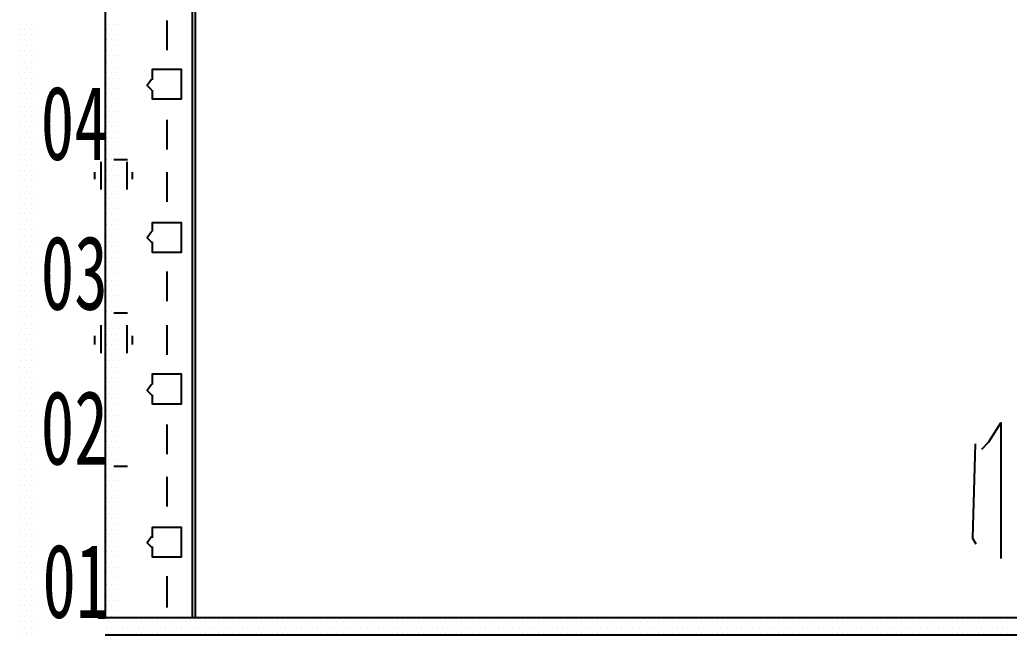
# Model space of a CAD drawing. Header units: metres. Extents: x 17 to 1264, y 17 to 859.
# Drawn here: x 307.7 to 389.6, y 120.1 to 171 of the extents above; entities that cross this region are included whole.
import ezdxf

# ---------------------------------------------------------------- set-up
doc = ezdxf.new("R2010")
doc.units = ezdxf.units.M
for name, color, linetype in [('LINES', 7, 'Continuous'), ('POLYLINES', 4, 'Continuous'), ('RECTS', 7, 'Continuous'), ('TEXTS', 3, 'Continuous')]:
    doc.layers.add(name, color=color, linetype=linetype)

msp = doc.modelspace()

# ---------------------------------------------------------------- linework, layer by layer
at = {"layer": 'LINES'}
for p, q in [((322.27, 121.54), (322.27, 716.83)), ((307.87, 170.64), (307.87, 170.64)), ((308.3, 170.64), (308.3, 170.64)), ((308.73, 170.64), (308.73, 170.64)), ((315.07, 170.64), (315.07, 170.64)), ((315.5, 170.64), (315.5, 170.64)), ((315.93, 170.64), (315.93, 170.64)), ((319.89, 170.93), (319.89, 168.48)), ((307.72, 170.21), (307.72, 170.21)), ((307.87, 169.78), (307.87, 169.78)), ((308.15, 170.21), (308.15, 170.21)), ((308.3, 169.78), (308.3, 169.78)), ((308.59, 170.21), (308.59, 170.21)), ((308.73, 169.78), (308.73, 169.78)), ((309.02, 170.21), (309.02, 170.21)), ((314.92, 170.21), (314.92, 170.21)), ((315.07, 169.78), (315.07, 169.78)), ((315.35, 170.21), (315.35, 170.21)), ((315.5, 169.78), (315.5, 169.78)), ((315.79, 170.21), (315.79, 170.21)), ((315.93, 169.78), (315.93, 169.78)), ((307.72, 169.34), (307.72, 169.34)), ((307.87, 168.91), (307.87, 168.91)), ((308.15, 169.34), (308.15, 169.34)), ((308.3, 168.91), (308.3, 168.91)), ((308.59, 169.34), (308.59, 169.34)), ((308.73, 168.91), (308.73, 168.91)), ((309.02, 169.34), (309.02, 169.34)), ((314.92, 169.34), (314.92, 169.34)), ((315.07, 168.91), (315.07, 168.91)), ((315.35, 169.34), (315.35, 169.34)), ((315.5, 168.91), (315.5, 168.91)), ((315.79, 169.34), (315.79, 169.34)), ((315.93, 168.91), (315.93, 168.91)), ((307.72, 168.48), (307.72, 168.48)), ((307.87, 168.05), (307.87, 168.05)), ((308.15, 168.48), (308.15, 168.48)), ((308.3, 168.05), (308.3, 168.05)), ((308.59, 168.48), (308.59, 168.48)), ((308.73, 168.05), (308.73, 168.05)), ((309.02, 168.48), (309.02, 168.48)), ((314.92, 168.48), (314.92, 168.48)), ((315.07, 168.05), (315.07, 168.05)), ((315.35, 168.48), (315.35, 168.48)), ((315.5, 168.05), (315.5, 168.05)), ((315.79, 168.48), (315.79, 168.48)), ((315.93, 168.05), (315.93, 168.05)), ((307.72, 167.47), (307.72, 167.47)), ((308.15, 167.47), (308.15, 167.47)), ((308.59, 167.47), (308.59, 167.47)), ((309.02, 167.47), (309.02, 167.47)), ((314.92, 167.47), (314.92, 167.47)), ((315.35, 167.47), (315.35, 167.47)), ((315.79, 167.47), (315.79, 167.47)), ((307.72, 166.61), (307.72, 166.61)), ((307.87, 167.04), (307.87, 167.04)), ((308.15, 166.61), (308.15, 166.61)), ((308.3, 167.04), (308.3, 167.04)), ((308.59, 166.61), (308.59, 166.61)), ((308.73, 167.04), (308.73, 167.04)), ((309.02, 166.61), (309.02, 166.61)), ((314.92, 166.61), (314.92, 166.61)), ((315.07, 167.04), (315.07, 167.04)), ((315.35, 166.61), (315.35, 166.61)), ((315.5, 167.04), (315.5, 167.04)), ((315.79, 166.61), (315.79, 166.61)), ((315.93, 167.04), (315.93, 167.04)), ((307.72, 165.74), (307.72, 165.74)), ((307.87, 166.18), (307.87, 166.18)), ((308.15, 165.74), (308.15, 165.74)), ((308.3, 166.18), (308.3, 166.18)), ((308.59, 165.74), (308.59, 165.74)), ((308.73, 166.18), (308.73, 166.18)), ((309.02, 165.74), (309.02, 165.74)), ((314.92, 165.74), (314.92, 165.74)), ((315.07, 166.18), (315.07, 166.18)), ((315.35, 165.74), (315.35, 165.74)), ((315.5, 166.18), (315.5, 166.18)), ((315.79, 165.74), (315.79, 165.74)), ((315.93, 166.18), (315.93, 166.18)), ((307.72, 164.88), (307.72, 164.88)), ((307.87, 165.31), (307.87, 165.31)), ((308.15, 164.88), (308.15, 164.88)), ((308.3, 165.31), (308.3, 165.31)), ((308.59, 164.88), (308.59, 164.88)), ((308.73, 165.31), (308.73, 165.31)), ((309.02, 164.88), (309.02, 164.88)), ((314.92, 164.88), (314.92, 164.88)), ((315.07, 165.31), (315.07, 165.31)), ((315.35, 164.88), (315.35, 164.88)), ((315.5, 165.31), (315.5, 165.31)), ((315.79, 164.88), (315.79, 164.88)), ((315.93, 165.31), (315.93, 165.31)), ((307.72, 163.87), (307.72, 163.87)), ((307.87, 164.45), (307.87, 164.45)), ((308.15, 163.87), (308.15, 163.87)), ((308.3, 164.45), (308.3, 164.45)), ((308.59, 163.87), (308.59, 163.87)), ((308.73, 164.45), (308.73, 164.45)), ((309.02, 163.87), (309.02, 163.87)), ((314.92, 163.87), (314.92, 163.87)), ((315.07, 164.45), (315.07, 164.45)), ((315.35, 163.87), (315.35, 163.87)), ((315.5, 164.45), (315.5, 164.45)), ((315.79, 163.87), (315.79, 163.87)), ((315.93, 164.45), (315.93, 164.45)), ((307.72, 163.01), (307.72, 163.01)), ((307.87, 163.44), (307.87, 163.44)), ((308.15, 163.01), (308.15, 163.01)), ((308.3, 163.44), (308.3, 163.44)), ((308.59, 163.01), (308.59, 163.01)), ((308.73, 163.44), (308.73, 163.44)), ((309.02, 163.01), (309.02, 163.01)), ((314.92, 163.01), (314.92, 163.01)), ((315.07, 163.44), (315.07, 163.44)), ((315.35, 163.01), (315.35, 163.01)), ((315.5, 163.44), (315.5, 163.44)), ((315.79, 163.01), (315.79, 163.01)), ((315.93, 163.44), (315.93, 163.44)), ((307.87, 162.58), (307.87, 162.58)), ((308.3, 162.58), (308.3, 162.58)), ((308.73, 162.58), (308.73, 162.58)), ((315.07, 162.58), (315.07, 162.58)), ((315.5, 162.58), (315.5, 162.58)), ((315.93, 162.58), (315.93, 162.58)), ((319.89, 162.72), (319.89, 160.27)), ((307.72, 162.14), (307.72, 162.14)), ((307.87, 161.71), (307.87, 161.71)), ((308.15, 162.14), (308.15, 162.14)), ((308.3, 161.71), (308.3, 161.71)), ((308.59, 162.14), (308.59, 162.14)), ((308.73, 161.71), (308.73, 161.71)), ((309.02, 162.14), (309.02, 162.14)), ((314.92, 162.14), (314.92, 162.14)), ((315.07, 161.71), (315.07, 161.71)), ((315.35, 162.14), (315.35, 162.14)), ((315.5, 161.71), (315.5, 161.71)), ((315.79, 162.14), (315.79, 162.14)), ((315.93, 161.71), (315.93, 161.71)), ((307.72, 161.28), (307.72, 161.28)), ((307.87, 160.85), (307.87, 160.85)), ((308.15, 161.28), (308.15, 161.28)), ((308.3, 160.85), (308.3, 160.85)), ((308.59, 161.28), (308.59, 161.28)), ((308.73, 160.85), (308.73, 160.85)), ((309.02, 161.28), (309.02, 161.28)), ((314.92, 161.28), (314.92, 161.28)), ((315.07, 160.85), (315.07, 160.85)), ((315.35, 161.28), (315.35, 161.28)), ((315.5, 160.85), (315.5, 160.85)), ((315.79, 161.28), (315.79, 161.28)), ((315.93, 160.85), (315.93, 160.85)), ((307.72, 160.27), (307.72, 160.27)), ((307.87, 159.84), (307.87, 159.84)), ((308.15, 160.27), (308.15, 160.27)), ((308.3, 159.84), (308.3, 159.84)), ((308.59, 160.27), (308.59, 160.27)), ((308.73, 159.84), (308.73, 159.84)), ((309.02, 160.27), (309.02, 160.27)), ((314.92, 160.27), (314.92, 160.27)), ((315.07, 159.84), (315.07, 159.84)), ((315.35, 160.27), (315.35, 160.27)), ((315.5, 159.84), (315.5, 159.84)), ((315.79, 160.27), (315.79, 160.27)), ((315.93, 159.84), (315.93, 159.84)), ((307.72, 159.41), (307.72, 159.41)), ((307.87, 158.98), (307.87, 158.98)), ((308.15, 159.41), (308.15, 159.41)), ((308.3, 158.98), (308.3, 158.98)), ((308.59, 159.41), (308.59, 159.41)), ((308.73, 158.98), (308.73, 158.98)), ((309.02, 159.41), (309.02, 159.41)), ((314.42, 159.26), (314.42, 156.96)), ((314.92, 159.41), (314.92, 159.41)), ((315.07, 158.98), (315.07, 158.98)), ((315.35, 159.41), (315.35, 159.41)), ((316.65, 159.41), (315.5, 159.41)), ((315.5, 158.98), (315.5, 158.98)), ((315.79, 159.41), (315.79, 159.41)), ((315.93, 158.98), (315.93, 158.98)), ((316.58, 159.26), (316.58, 156.96)), ((307.72, 158.54), (307.72, 158.54)), ((307.87, 158.11), (307.87, 158.11)), ((308.15, 158.54), (308.15, 158.54)), ((308.3, 158.11), (308.3, 158.11)), ((308.59, 158.54), (308.59, 158.54)), ((308.73, 158.11), (308.73, 158.11)), ((309.02, 158.54), (309.02, 158.54)), ((313.91, 158.4), (313.91, 157.82)), ((314.92, 158.54), (314.92, 158.54)), ((315.07, 158.11), (315.07, 158.11)), ((315.35, 158.54), (315.35, 158.54)), ((315.5, 158.11), (315.5, 158.11)), ((315.79, 158.54), (315.79, 158.54)), ((315.93, 158.11), (315.93, 158.11)), ((317.01, 158.4), (317.01, 157.82)), ((319.89, 158.4), (319.89, 155.95)), ((307.72, 157.68), (307.72, 157.68)), ((308.15, 157.68), (308.15, 157.68)), ((308.59, 157.68), (308.59, 157.68)), ((309.02, 157.68), (309.02, 157.68)), ((314.92, 157.68), (314.92, 157.68)), ((315.35, 157.68), (315.35, 157.68)), ((315.79, 157.68), (315.79, 157.68)), ((307.72, 156.67), (307.72, 156.67)), ((307.87, 157.25), (307.87, 157.25)), ((308.15, 156.67), (308.15, 156.67)), ((308.3, 157.25), (308.3, 157.25)), ((308.59, 156.67), (308.59, 156.67)), ((308.73, 157.25), (308.73, 157.25)), ((309.02, 156.67), (309.02, 156.67)), ((314.92, 156.67), (314.92, 156.67)), ((315.07, 157.25), (315.07, 157.25)), ((315.35, 156.67), (315.35, 156.67)), ((315.5, 157.25), (315.5, 157.25)), ((315.79, 156.67), (315.79, 156.67)), ((315.93, 157.25), (315.93, 157.25)), ((307.72, 155.81), (307.72, 155.81)), ((307.87, 156.24), (307.87, 156.24)), ((308.15, 155.81), (308.15, 155.81)), ((308.3, 156.24), (308.3, 156.24)), ((308.59, 155.81), (308.59, 155.81)), ((308.73, 156.24), (308.73, 156.24)), ((309.02, 155.81), (309.02, 155.81)), ((314.92, 155.81), (314.92, 155.81)), ((315.07, 156.24), (315.07, 156.24)), ((315.35, 155.81), (315.35, 155.81)), ((315.5, 156.24), (315.5, 156.24)), ((315.79, 155.81), (315.79, 155.81)), ((315.93, 156.24), (315.93, 156.24)), ((307.72, 154.94), (307.72, 154.94)), ((307.87, 155.38), (307.87, 155.38)), ((308.15, 154.94), (308.15, 154.94)), ((308.3, 155.38), (308.3, 155.38)), ((308.59, 154.94), (308.59, 154.94)), ((308.73, 155.38), (308.73, 155.38)), ((309.02, 154.94), (309.02, 154.94)), ((314.92, 154.94), (314.92, 154.94)), ((315.07, 155.38), (315.07, 155.38)), ((315.35, 154.94), (315.35, 154.94)), ((315.5, 155.38), (315.5, 155.38)), ((315.79, 154.94), (315.79, 154.94)), ((315.93, 155.38), (315.93, 155.38)), ((307.72, 154.08), (307.72, 154.08)), ((307.87, 154.51), (307.87, 154.51)), ((308.15, 154.08), (308.15, 154.08)), ((308.3, 154.51), (308.3, 154.51)), ((308.59, 154.08), (308.59, 154.08)), ((308.73, 154.51), (308.73, 154.51)), ((309.02, 154.08), (309.02, 154.08)), ((314.92, 154.08), (314.92, 154.08)), ((315.07, 154.51), (315.07, 154.51)), ((315.35, 154.08), (315.35, 154.08)), ((315.5, 154.51), (315.5, 154.51)), ((315.79, 154.08), (315.79, 154.08)), ((315.93, 154.51), (315.93, 154.51)), ((307.87, 153.65), (307.87, 153.65)), ((308.3, 153.65), (308.3, 153.65)), ((308.73, 153.65), (308.73, 153.65)), ((315.07, 153.65), (315.07, 153.65)), ((315.5, 153.65), (315.5, 153.65)), ((315.93, 153.65), (315.93, 153.65)), ((307.72, 153.07), (307.72, 153.07)), ((307.87, 152.64), (307.87, 152.64)), ((308.15, 153.07), (308.15, 153.07)), ((308.3, 152.64), (308.3, 152.64)), ((308.59, 153.07), (308.59, 153.07)), ((308.73, 152.64), (308.73, 152.64)), ((309.02, 153.07), (309.02, 153.07)), ((314.92, 153.07), (314.92, 153.07)), ((315.07, 152.64), (315.07, 152.64)), ((315.35, 153.07), (315.35, 153.07)), ((315.5, 152.64), (315.5, 152.64)), ((315.79, 153.07), (315.79, 153.07)), ((315.93, 152.64), (315.93, 152.64)), ((307.72, 152.21), (307.72, 152.21)), ((307.87, 151.78), (307.87, 151.78)), ((308.15, 152.21), (308.15, 152.21)), ((308.3, 151.78), (308.3, 151.78)), ((308.59, 152.21), (308.59, 152.21)), ((308.73, 151.78), (308.73, 151.78)), ((309.02, 152.21), (309.02, 152.21)), ((314.92, 152.21), (314.92, 152.21)), ((315.07, 151.78), (315.07, 151.78)), ((315.35, 152.21), (315.35, 152.21)), ((315.5, 151.78), (315.5, 151.78)), ((315.79, 152.21), (315.79, 152.21)), ((315.93, 151.78), (315.93, 151.78)), ((307.72, 151.34), (307.72, 151.34)), ((307.87, 150.91), (307.87, 150.91)), ((308.15, 151.34), (308.15, 151.34)), ((308.3, 150.91), (308.3, 150.91)), ((308.59, 151.34), (308.59, 151.34)), ((308.73, 150.91), (308.73, 150.91)), ((309.02, 151.34), (309.02, 151.34)), ((314.92, 151.34), (314.92, 151.34)), ((315.07, 150.91), (315.07, 150.91)), ((315.35, 151.34), (315.35, 151.34)), ((315.5, 150.91), (315.5, 150.91)), ((315.79, 151.34), (315.79, 151.34)), ((315.93, 150.91), (315.93, 150.91)), ((307.72, 150.48), (307.72, 150.48)), ((307.87, 150.05), (307.87, 150.05)), ((308.15, 150.48), (308.15, 150.48)), ((308.3, 150.05), (308.3, 150.05)), ((308.59, 150.48), (308.59, 150.48)), ((308.73, 150.05), (308.73, 150.05)), ((309.02, 150.48), (309.02, 150.48)), ((314.92, 150.48), (314.92, 150.48)), ((315.07, 150.05), (315.07, 150.05)), ((315.35, 150.48), (315.35, 150.48)), ((315.5, 150.05), (315.5, 150.05)), ((315.79, 150.48), (315.79, 150.48)), ((315.93, 150.05), (315.93, 150.05)), ((319.89, 150.19), (319.89, 147.74)), ((307.72, 149.47), (307.72, 149.47)), ((308.15, 149.47), (308.15, 149.47)), ((308.59, 149.47), (308.59, 149.47)), ((309.02, 149.47), (309.02, 149.47)), ((314.92, 149.47), (314.92, 149.47)), ((315.35, 149.47), (315.35, 149.47)), ((315.79, 149.47), (315.79, 149.47)), ((307.72, 148.61), (307.72, 148.61)), ((307.87, 149.04), (307.87, 149.04)), ((308.15, 148.61), (308.15, 148.61)), ((308.3, 149.04), (308.3, 149.04)), ((308.59, 148.61), (308.59, 148.61)), ((308.73, 149.04), (308.73, 149.04)), ((309.02, 148.61), (309.02, 148.61)), ((314.92, 148.61), (314.92, 148.61)), ((315.07, 149.04), (315.07, 149.04)), ((315.35, 148.61), (315.35, 148.61)), ((315.5, 149.04), (315.5, 149.04)), ((315.79, 148.61), (315.79, 148.61)), ((315.93, 149.04), (315.93, 149.04)), ((307.72, 147.74), (307.72, 147.74)), ((307.87, 148.18), (307.87, 148.18)), ((308.15, 147.74), (308.15, 147.74)), ((308.3, 148.18), (308.3, 148.18)), ((308.59, 147.74), (308.59, 147.74)), ((308.73, 148.18), (308.73, 148.18)), ((309.02, 147.74), (309.02, 147.74)), ((314.92, 147.74), (314.92, 147.74)), ((315.07, 148.18), (315.07, 148.18)), ((315.35, 147.74), (315.35, 147.74)), ((315.5, 148.18), (315.5, 148.18)), ((315.79, 147.74), (315.79, 147.74)), ((315.93, 148.18), (315.93, 148.18)), ((307.72, 146.88), (307.72, 146.88)), ((307.87, 147.31), (307.87, 147.31)), ((308.15, 146.88), (308.15, 146.88)), ((308.3, 147.31), (308.3, 147.31)), ((308.59, 146.88), (308.59, 146.88)), ((308.73, 147.31), (308.73, 147.31)), ((309.02, 146.88), (309.02, 146.88)), ((314.92, 146.88), (314.92, 146.88)), ((315.07, 147.31), (315.07, 147.31)), ((315.35, 146.88), (315.35, 146.88)), ((315.5, 147.31), (315.5, 147.31)), ((316.65, 146.74), (315.5, 146.74)), ((315.79, 146.88), (315.79, 146.88)), ((315.93, 147.31), (315.93, 147.31)), ((307.72, 145.87), (307.72, 145.87)), ((307.87, 146.45), (307.87, 146.45)), ((308.15, 145.87), (308.15, 145.87)), ((308.3, 146.45), (308.3, 146.45)), ((308.59, 145.87), (308.59, 145.87)), ((308.73, 146.45), (308.73, 146.45)), ((309.02, 145.87), (309.02, 145.87)), ((314.92, 145.87), (314.92, 145.87)), ((315.07, 146.45), (315.07, 146.45)), ((315.35, 145.87), (315.35, 145.87)), ((315.5, 146.45), (315.5, 146.45)), ((315.79, 145.87), (315.79, 145.87)), ((315.93, 146.45), (315.93, 146.45)), ((307.72, 145.01), (307.72, 145.01)), ((307.87, 145.44), (307.87, 145.44)), ((308.15, 145.01), (308.15, 145.01)), ((308.3, 145.44), (308.3, 145.44)), ((308.59, 145.01), (308.59, 145.01)), ((308.73, 145.44), (308.73, 145.44)), ((309.02, 145.01), (309.02, 145.01)), ((314.42, 145.73), (314.42, 143.42)), ((314.92, 145.01), (314.92, 145.01)), ((315.07, 145.44), (315.07, 145.44)), ((315.35, 145.01), (315.35, 145.01)), ((315.5, 145.44), (315.5, 145.44)), ((315.79, 145.01), (315.79, 145.01)), ((315.93, 145.44), (315.93, 145.44)), ((316.58, 145.73), (316.58, 143.42)), ((319.89, 145.73), (319.89, 143.28)), ((307.87, 144.58), (307.87, 144.58)), ((308.3, 144.58), (308.3, 144.58)), ((308.73, 144.58), (308.73, 144.58)), ((313.91, 144.86), (313.91, 144.14)), ((315.07, 144.58), (315.07, 144.58)), ((315.5, 144.58), (315.5, 144.58)), ((315.93, 144.58), (315.93, 144.58)), ((317.01, 144.86), (317.01, 144.14)), ((307.72, 144.14), (307.72, 144.14)), ((307.87, 143.71), (307.87, 143.71)), ((308.15, 144.14), (308.15, 144.14)), ((308.3, 143.71), (308.3, 143.71)), ((308.59, 144.14), (308.59, 144.14)), ((308.73, 143.71), (308.73, 143.71)), ((309.02, 144.14), (309.02, 144.14)), ((314.92, 144.14), (314.92, 144.14)), ((315.07, 143.71), (315.07, 143.71)), ((315.35, 144.14), (315.35, 144.14)), ((315.5, 143.71), (315.5, 143.71)), ((315.79, 144.14), (315.79, 144.14)), ((315.93, 143.71), (315.93, 143.71)), ((307.72, 143.28), (307.72, 143.28)), ((307.87, 142.85), (307.87, 142.85)), ((308.15, 143.28), (308.15, 143.28)), ((308.3, 142.85), (308.3, 142.85)), ((308.59, 143.28), (308.59, 143.28)), ((308.73, 142.85), (308.73, 142.85)), ((309.02, 143.28), (309.02, 143.28)), ((314.92, 143.28), (314.92, 143.28)), ((315.07, 142.85), (315.07, 142.85)), ((315.35, 143.28), (315.35, 143.28)), ((315.5, 142.85), (315.5, 142.85)), ((315.79, 143.28), (315.79, 143.28)), ((315.93, 142.85), (315.93, 142.85)), ((307.72, 142.27), (307.72, 142.27)), ((307.87, 141.84), (307.87, 141.84)), ((308.15, 142.27), (308.15, 142.27)), ((308.3, 141.84), (308.3, 141.84)), ((308.59, 142.27), (308.59, 142.27)), ((308.73, 141.84), (308.73, 141.84)), ((309.02, 142.27), (309.02, 142.27)), ((314.92, 142.27), (314.92, 142.27)), ((315.07, 141.84), (315.07, 141.84)), ((315.35, 142.27), (315.35, 142.27)), ((315.5, 141.84), (315.5, 141.84)), ((315.79, 142.27), (315.79, 142.27)), ((315.93, 141.84), (315.93, 141.84)), ((307.72, 141.41), (307.72, 141.41)), ((307.87, 140.98), (307.87, 140.98)), ((308.15, 141.41), (308.15, 141.41)), ((308.3, 140.98), (308.3, 140.98)), ((308.59, 141.41), (308.59, 141.41)), ((308.73, 140.98), (308.73, 140.98)), ((309.02, 141.41), (309.02, 141.41)), ((314.92, 141.41), (314.92, 141.41)), ((315.07, 140.98), (315.07, 140.98)), ((315.35, 141.41), (315.35, 141.41)), ((315.5, 140.98), (315.5, 140.98)), ((315.79, 141.41), (315.79, 141.41)), ((315.93, 140.98), (315.93, 140.98)), ((307.72, 140.54), (307.72, 140.54)), ((307.87, 140.11), (307.87, 140.11)), ((308.15, 140.54), (308.15, 140.54)), ((308.3, 140.11), (308.3, 140.11)), ((308.59, 140.54), (308.59, 140.54)), ((308.73, 140.11), (308.73, 140.11)), ((309.02, 140.54), (309.02, 140.54)), ((314.92, 140.54), (314.92, 140.54)), ((315.07, 140.11), (315.07, 140.11)), ((315.35, 140.54), (315.35, 140.54)), ((315.5, 140.11), (315.5, 140.11)), ((315.79, 140.54), (315.79, 140.54)), ((315.93, 140.11), (315.93, 140.11)), ((307.72, 139.68), (307.72, 139.68)), ((307.87, 139.25), (307.87, 139.25)), ((308.15, 139.68), (308.15, 139.68)), ((308.3, 139.25), (308.3, 139.25)), ((308.59, 139.68), (308.59, 139.68)), ((308.73, 139.25), (308.73, 139.25)), ((309.02, 139.68), (309.02, 139.68)), ((314.92, 139.68), (314.92, 139.68)), ((315.07, 139.25), (315.07, 139.25)), ((315.35, 139.68), (315.35, 139.68)), ((315.5, 139.25), (315.5, 139.25)), ((315.79, 139.68), (315.79, 139.68)), ((315.93, 139.25), (315.93, 139.25)), ((307.72, 138.67), (307.72, 138.67)), ((308.15, 138.67), (308.15, 138.67)), ((308.59, 138.67), (308.59, 138.67)), ((309.02, 138.67), (309.02, 138.67)), ((314.92, 138.67), (314.92, 138.67)), ((315.35, 138.67), (315.35, 138.67)), ((315.79, 138.67), (315.79, 138.67)), ((307.72, 137.81), (307.72, 137.81)), ((307.87, 138.24), (307.87, 138.24)), ((308.15, 137.81), (308.15, 137.81)), ((308.3, 138.24), (308.3, 138.24)), ((308.59, 137.81), (308.59, 137.81)), ((308.73, 138.24), (308.73, 138.24)), ((309.02, 137.81), (309.02, 137.81)), ((314.92, 137.81), (314.92, 137.81)), ((315.07, 138.24), (315.07, 138.24)), ((315.35, 137.81), (315.35, 137.81)), ((315.5, 138.24), (315.5, 138.24)), ((315.79, 137.81), (315.79, 137.81)), ((315.93, 138.24), (315.93, 138.24)), ((307.72, 136.94), (307.72, 136.94)), ((307.87, 137.38), (307.87, 137.38)), ((308.15, 136.94), (308.15, 136.94)), ((308.3, 137.38), (308.3, 137.38)), ((308.59, 136.94), (308.59, 136.94)), ((308.73, 137.38), (308.73, 137.38)), ((309.02, 136.94), (309.02, 136.94)), ((314.92, 136.94), (314.92, 136.94)), ((315.07, 137.38), (315.07, 137.38)), ((315.35, 136.94), (315.35, 136.94)), ((315.5, 137.38), (315.5, 137.38)), ((315.79, 136.94), (315.79, 136.94)), ((315.93, 137.38), (315.93, 137.38)), ((319.89, 137.52), (319.89, 135.07)), ((307.72, 136.08), (307.72, 136.08)), ((307.87, 136.51), (307.87, 136.51)), ((308.15, 136.08), (308.15, 136.08)), ((308.3, 136.51), (308.3, 136.51)), ((308.59, 136.08), (308.59, 136.08)), ((308.73, 136.51), (308.73, 136.51)), ((309.02, 136.08), (309.02, 136.08)), ((314.92, 136.08), (314.92, 136.08)), ((315.07, 136.51), (315.07, 136.51)), ((315.35, 136.08), (315.35, 136.08)), ((315.5, 136.51), (315.5, 136.51)), ((315.79, 136.08), (315.79, 136.08)), ((315.93, 136.51), (315.93, 136.51)), ((307.87, 135.65), (307.87, 135.65)), ((308.3, 135.65), (308.3, 135.65)), ((308.73, 135.65), (308.73, 135.65)), ((315.07, 135.65), (315.07, 135.65)), ((315.5, 135.65), (315.5, 135.65)), ((315.93, 135.65), (315.93, 135.65)), ((307.72, 135.07), (307.72, 135.07)), ((307.87, 134.64), (307.87, 134.64)), ((308.15, 135.07), (308.15, 135.07)), ((308.3, 134.64), (308.3, 134.64)), ((308.59, 135.07), (308.59, 135.07)), ((308.73, 134.64), (308.73, 134.64)), ((309.02, 135.07), (309.02, 135.07)), ((314.92, 135.07), (314.92, 135.07)), ((315.07, 134.64), (315.07, 134.64)), ((315.35, 135.07), (315.35, 135.07)), ((315.5, 134.64), (315.5, 134.64)), ((315.79, 135.07), (315.79, 135.07)), ((315.93, 134.64), (315.93, 134.64)), ((307.72, 134.21), (307.72, 134.21)), ((307.87, 133.78), (307.87, 133.78)), ((308.15, 134.21), (308.15, 134.21)), ((308.3, 133.78), (308.3, 133.78)), ((308.59, 134.21), (308.59, 134.21)), ((308.73, 133.78), (308.73, 133.78)), ((309.02, 134.21), (309.02, 134.21)), ((314.92, 134.21), (314.92, 134.21)), ((315.07, 133.78), (315.07, 133.78)), ((315.35, 134.21), (315.35, 134.21)), ((316.65, 134.06), (315.5, 134.06)), ((315.5, 133.78), (315.5, 133.78)), ((315.79, 134.21), (315.79, 134.21)), ((315.93, 133.78), (315.93, 133.78)), ((307.72, 133.34), (307.72, 133.34)), ((307.87, 132.91), (307.87, 132.91)), ((308.15, 133.34), (308.15, 133.34)), ((308.3, 132.91), (308.3, 132.91)), ((308.59, 133.34), (308.59, 133.34)), ((308.73, 132.91), (308.73, 132.91)), ((309.02, 133.34), (309.02, 133.34)), ((314.92, 133.34), (314.92, 133.34)), ((315.07, 132.91), (315.07, 132.91)), ((315.35, 133.34), (315.35, 133.34)), ((315.5, 132.91), (315.5, 132.91)), ((315.79, 133.34), (315.79, 133.34)), ((315.93, 132.91), (315.93, 132.91)), ((319.89, 133.2), (319.89, 130.75)), ((307.72, 132.48), (307.72, 132.48)), ((307.87, 132.05), (307.87, 132.05)), ((308.15, 132.48), (308.15, 132.48)), ((308.3, 132.05), (308.3, 132.05)), ((308.59, 132.48), (308.59, 132.48)), ((308.73, 132.05), (308.73, 132.05)), ((309.02, 132.48), (309.02, 132.48)), ((314.92, 132.48), (314.92, 132.48)), ((315.07, 132.05), (315.07, 132.05)), ((315.35, 132.48), (315.35, 132.48)), ((315.5, 132.05), (315.5, 132.05)), ((315.79, 132.48), (315.79, 132.48)), ((315.93, 132.05), (315.93, 132.05)), ((307.72, 131.47), (307.72, 131.47)), ((308.15, 131.47), (308.15, 131.47)), ((308.59, 131.47), (308.59, 131.47)), ((309.02, 131.47), (309.02, 131.47)), ((314.92, 131.47), (314.92, 131.47)), ((315.35, 131.47), (315.35, 131.47)), ((315.79, 131.47), (315.79, 131.47)), ((307.72, 130.61), (307.72, 130.61)), ((307.87, 131.04), (307.87, 131.04)), ((308.15, 130.61), (308.15, 130.61)), ((308.3, 131.04), (308.3, 131.04)), ((308.59, 130.61), (308.59, 130.61)), ((308.73, 131.04), (308.73, 131.04)), ((309.02, 130.61), (309.02, 130.61)), ((314.92, 130.61), (314.92, 130.61)), ((315.07, 131.04), (315.07, 131.04)), ((315.35, 130.61), (315.35, 130.61)), ((315.5, 131.04), (315.5, 131.04)), ((315.79, 130.61), (315.79, 130.61)), ((315.93, 131.04), (315.93, 131.04)), ((307.72, 129.74), (307.72, 129.74)), ((307.87, 130.18), (307.87, 130.18)), ((308.15, 129.74), (308.15, 129.74)), ((308.3, 130.18), (308.3, 130.18)), ((308.59, 129.74), (308.59, 129.74)), ((308.73, 130.18), (308.73, 130.18)), ((309.02, 129.74), (309.02, 129.74)), ((314.92, 129.74), (314.92, 129.74)), ((315.07, 130.18), (315.07, 130.18)), ((315.35, 129.74), (315.35, 129.74)), ((315.5, 130.18), (315.5, 130.18)), ((315.79, 129.74), (315.79, 129.74)), ((315.93, 130.18), (315.93, 130.18)), ((307.72, 128.88), (307.72, 128.88)), ((307.87, 129.31), (307.87, 129.31)), ((308.15, 128.88), (308.15, 128.88)), ((308.3, 129.31), (308.3, 129.31)), ((308.59, 128.88), (308.59, 128.88)), ((308.73, 129.31), (308.73, 129.31)), ((309.02, 128.88), (309.02, 128.88)), ((314.92, 128.88), (314.92, 128.88)), ((315.07, 129.31), (315.07, 129.31)), ((315.35, 128.88), (315.35, 128.88)), ((315.5, 129.31), (315.5, 129.31)), ((315.79, 128.88), (315.79, 128.88)), ((315.93, 129.31), (315.93, 129.31)), ((307.72, 127.87), (307.72, 127.87)), ((307.87, 128.45), (307.87, 128.45)), ((308.15, 127.87), (308.15, 127.87)), ((308.3, 128.45), (308.3, 128.45)), ((308.59, 127.87), (308.59, 127.87)), ((308.73, 128.45), (308.73, 128.45)), ((309.02, 127.87), (309.02, 127.87)), ((314.92, 127.87), (314.92, 127.87)), ((315.07, 128.45), (315.07, 128.45)), ((315.35, 127.87), (315.35, 127.87)), ((315.5, 128.45), (315.5, 128.45)), ((315.79, 127.87), (315.79, 127.87)), ((315.93, 128.45), (315.93, 128.45)), ((307.72, 127.01), (307.72, 127.01)), ((307.87, 127.44), (307.87, 127.44)), ((308.15, 127.01), (308.15, 127.01)), ((308.3, 127.44), (308.3, 127.44)), ((308.59, 127.01), (308.59, 127.01)), ((308.73, 127.44), (308.73, 127.44)), ((309.02, 127.01), (309.02, 127.01)), ((314.92, 127.01), (314.92, 127.01)), ((315.07, 127.44), (315.07, 127.44)), ((315.35, 127.01), (315.35, 127.01)), ((315.5, 127.44), (315.5, 127.44)), ((315.79, 127.01), (315.79, 127.01)), ((315.93, 127.44), (315.93, 127.44)), ((307.72, 126.14), (307.72, 126.14)), ((307.87, 126.58), (307.87, 126.58)), ((308.15, 126.14), (308.15, 126.14)), ((308.3, 126.58), (308.3, 126.58)), ((308.59, 126.14), (308.59, 126.14)), ((308.73, 126.58), (308.73, 126.58)), ((309.02, 126.14), (309.02, 126.14)), ((314.92, 126.14), (314.92, 126.14)), ((315.07, 126.58), (315.07, 126.58)), ((315.35, 126.14), (315.35, 126.14)), ((315.5, 126.58), (315.5, 126.58)), ((315.79, 126.14), (315.79, 126.14)), ((315.93, 126.58), (315.93, 126.58)), ((307.87, 125.71), (307.87, 125.71)), ((308.3, 125.71), (308.3, 125.71)), ((308.73, 125.71), (308.73, 125.71)), ((315.07, 125.71), (315.07, 125.71)), ((315.5, 125.71), (315.5, 125.71)), ((315.93, 125.71), (315.93, 125.71)), ((307.72, 125.28), (307.72, 125.28)), ((307.87, 124.85), (307.87, 124.85)), ((308.15, 125.28), (308.15, 125.28)), ((308.3, 124.85), (308.3, 124.85)), ((308.59, 125.28), (308.59, 125.28)), ((308.73, 124.85), (308.73, 124.85)), ((309.02, 125.28), (309.02, 125.28)), ((314.92, 125.28), (314.92, 125.28)), ((315.07, 124.85), (315.07, 124.85)), ((315.35, 125.28), (315.35, 125.28)), ((315.5, 124.85), (315.5, 124.85)), ((315.79, 125.28), (315.79, 125.28)), ((315.93, 124.85), (315.93, 124.85)), ((319.89, 124.99), (319.89, 122.4)), ((307.72, 124.27), (307.72, 124.27)), ((307.87, 123.84), (307.87, 123.84)), ((308.15, 124.27), (308.15, 124.27)), ((308.3, 123.84), (308.3, 123.84)), ((308.59, 124.27), (308.59, 124.27)), ((308.73, 123.84), (308.73, 123.84)), ((309.02, 124.27), (309.02, 124.27)), ((314.92, 124.27), (314.92, 124.27)), ((315.07, 123.84), (315.07, 123.84)), ((315.35, 124.27), (315.35, 124.27)), ((315.5, 123.84), (315.5, 123.84)), ((315.79, 124.27), (315.79, 124.27)), ((315.93, 123.84), (315.93, 123.84)), ((307.72, 123.41), (307.72, 123.41)), ((307.87, 122.98), (307.87, 122.98)), ((308.15, 123.41), (308.15, 123.41)), ((308.3, 122.98), (308.3, 122.98)), ((308.59, 123.41), (308.59, 123.41)), ((308.73, 122.98), (308.73, 122.98)), ((309.02, 123.41), (309.02, 123.41)), ((314.92, 123.41), (314.92, 123.41)), ((315.07, 122.98), (315.07, 122.98)), ((315.35, 123.41), (315.35, 123.41)), ((315.5, 122.98), (315.5, 122.98)), ((315.79, 123.41), (315.79, 123.41)), ((315.93, 122.98), (315.93, 122.98)), ((307.72, 122.54), (307.72, 122.54)), ((307.87, 122.11), (307.87, 122.11)), ((308.15, 122.54), (308.15, 122.54)), ((308.3, 122.11), (308.3, 122.11)), ((308.59, 122.54), (308.59, 122.54)), ((308.73, 122.11), (308.73, 122.11)), ((309.02, 122.54), (309.02, 122.54)), ((314.92, 122.54), (314.92, 122.54)), ((315.07, 122.11), (315.07, 122.11)), ((315.35, 122.54), (315.35, 122.54)), ((315.5, 122.11), (315.5, 122.11)), ((315.79, 122.54), (315.79, 122.54)), ((315.93, 122.11), (315.93, 122.11)), ((307.72, 121.68), (307.72, 121.68)), ((307.87, 121.25), (307.87, 121.25)), ((308.15, 121.68), (308.15, 121.68)), ((308.3, 121.25), (308.3, 121.25)), ((308.59, 121.68), (308.59, 121.68)), ((308.73, 121.25), (308.73, 121.25)), ((309.02, 121.68), (309.02, 121.68)), ((314.2, 121.54), (314.78, 121.54)), ((316.22, 121.54), (314.78, 121.54)), ((314.92, 121.68), (314.92, 121.68)), ((315.07, 121.25), (315.07, 121.25)), ((315.35, 121.68), (315.35, 121.68)), ((316.65, 121.54), (315.5, 121.54)), ((315.5, 121.25), (315.5, 121.25)), ((315.79, 121.68), (315.79, 121.68)), ((315.93, 121.25), (315.93, 121.25)), ((316.51, 121.25), (316.51, 121.25)), ((316.94, 121.25), (316.94, 121.25)), ((317.37, 121.25), (317.37, 121.25)), ((317.8, 121.25), (317.8, 121.25)), ((318.23, 121.25), (318.23, 121.25)), ((318.67, 121.25), (318.67, 121.25)), ((319.1, 121.25), (319.1, 121.25)), ((319.53, 121.25), (319.53, 121.25)), ((320.11, 121.25), (320.11, 121.25)), ((320.54, 121.25), (320.54, 121.25)), ((320.97, 121.25), (320.97, 121.25)), ((321.4, 121.25), (321.4, 121.25)), ((321.83, 121.25), (321.83, 121.25)), ((322.27, 121.25), (322.27, 121.25)), ((322.7, 121.25), (322.7, 121.25)), ((323.13, 121.25), (323.13, 121.25)), ((323.71, 121.25), (323.71, 121.25)), ((324.14, 121.25), (324.14, 121.25)), ((324.57, 121.25), (324.57, 121.25)), ((325, 121.25), (325, 121.25)), ((325.43, 121.25), (325.43, 121.25)), ((325.87, 121.25), (325.87, 121.25)), ((326.3, 121.25), (326.3, 121.25)), ((326.73, 121.25), (326.73, 121.25)), ((327.31, 121.25), (327.31, 121.25)), ((327.74, 121.25), (327.74, 121.25)), ((328.17, 121.25), (328.17, 121.25)), ((328.6, 121.25), (328.6, 121.25)), ((329.03, 121.25), (329.03, 121.25)), ((329.47, 121.25), (329.47, 121.25)), ((329.9, 121.25), (329.9, 121.25)), ((330.33, 121.25), (330.33, 121.25)), ((330.91, 121.25), (330.91, 121.25)), ((331.34, 121.25), (331.34, 121.25)), ((331.77, 121.25), (331.77, 121.25)), ((332.2, 121.25), (332.2, 121.25)), ((332.63, 121.25), (332.63, 121.25)), ((333.07, 121.25), (333.07, 121.25)), ((333.5, 121.25), (333.5, 121.25)), ((333.93, 121.25), (333.93, 121.25)), ((334.51, 121.25), (334.51, 121.25)), ((334.94, 121.25), (334.94, 121.25)), ((335.37, 121.25), (335.37, 121.25)), ((335.8, 121.25), (335.8, 121.25)), ((336.23, 121.25), (336.23, 121.25)), ((336.67, 121.25), (336.67, 121.25)), ((337.1, 121.25), (337.1, 121.25)), ((337.53, 121.25), (337.53, 121.25)), ((338.11, 121.25), (338.11, 121.25)), ((338.54, 121.25), (338.54, 121.25)), ((338.97, 121.25), (338.97, 121.25)), ((339.4, 121.25), (339.4, 121.25)), ((339.83, 121.25), (339.83, 121.25)), ((340.27, 121.25), (340.27, 121.25)), ((340.7, 121.25), (340.7, 121.25)), ((341.13, 121.25), (341.13, 121.25)), ((341.71, 121.25), (341.71, 121.25)), ((342.14, 121.25), (342.14, 121.25)), ((342.57, 121.25), (342.57, 121.25)), ((343, 121.25), (343, 121.25)), ((343.43, 121.25), (343.43, 121.25)), ((343.87, 121.25), (343.87, 121.25)), ((344.3, 121.25), (344.3, 121.25)), ((344.73, 121.25), (344.73, 121.25)), ((345.31, 121.25), (345.31, 121.25)), ((345.74, 121.25), (345.74, 121.25)), ((346.17, 121.25), (346.17, 121.25)), ((346.6, 121.25), (346.6, 121.25)), ((347.03, 121.25), (347.03, 121.25)), ((347.47, 121.25), (347.47, 121.25)), ((347.9, 121.25), (347.9, 121.25)), ((348.33, 121.25), (348.33, 121.25)), ((348.91, 121.25), (348.91, 121.25)), ((349.34, 121.25), (349.34, 121.25)), ((349.77, 121.25), (349.77, 121.25)), ((350.2, 121.25), (350.2, 121.25)), ((350.63, 121.25), (350.63, 121.25)), ((351.07, 121.25), (351.07, 121.25)), ((351.5, 121.25), (351.5, 121.25)), ((351.93, 121.25), (351.93, 121.25)), ((352.51, 121.25), (352.51, 121.25)), ((352.94, 121.25), (352.94, 121.25)), ((353.37, 121.25), (353.37, 121.25)), ((353.8, 121.25), (353.8, 121.25)), ((354.23, 121.25), (354.23, 121.25)), ((354.67, 121.25), (354.67, 121.25)), ((355.1, 121.25), (355.1, 121.25)), ((355.53, 121.25), (355.53, 121.25)), ((356.11, 121.25), (356.11, 121.25)), ((356.54, 121.25), (356.54, 121.25)), ((356.97, 121.25), (356.97, 121.25)), ((357.4, 121.25), (357.4, 121.25)), ((357.83, 121.25), (357.83, 121.25)), ((358.27, 121.25), (358.27, 121.25)), ((358.7, 121.25), (358.7, 121.25)), ((359.13, 121.25), (359.13, 121.25)), ((359.71, 121.25), (359.71, 121.25)), ((360.14, 121.25), (360.14, 121.25)), ((360.57, 121.25), (360.57, 121.25)), ((361, 121.25), (361, 121.25)), ((361.43, 121.25), (361.43, 121.25)), ((361.87, 121.25), (361.87, 121.25)), ((362.3, 121.25), (362.3, 121.25)), ((362.73, 121.25), (362.73, 121.25)), ((363.31, 121.25), (363.31, 121.25)), ((363.74, 121.25), (363.74, 121.25)), ((364.17, 121.25), (364.17, 121.25)), ((364.6, 121.25), (364.6, 121.25)), ((365.03, 121.25), (365.03, 121.25)), ((365.47, 121.25), (365.47, 121.25)), ((365.9, 121.25), (365.9, 121.25)), ((366.33, 121.25), (366.33, 121.25)), ((366.91, 121.25), (366.91, 121.25)), ((367.34, 121.25), (367.34, 121.25)), ((367.77, 121.25), (367.77, 121.25)), ((368.2, 121.25), (368.2, 121.25)), ((368.63, 121.25), (368.63, 121.25)), ((369.07, 121.25), (369.07, 121.25)), ((369.5, 121.25), (369.5, 121.25)), ((369.93, 121.25), (369.93, 121.25)), ((370.51, 121.25), (370.51, 121.25)), ((370.94, 121.25), (370.94, 121.25)), ((371.37, 121.25), (371.37, 121.25)), ((371.8, 121.25), (371.8, 121.25)), ((372.23, 121.25), (372.23, 121.25)), ((372.67, 121.25), (372.67, 121.25)), ((373.1, 121.25), (373.1, 121.25)), ((373.53, 121.25), (373.53, 121.25)), ((374.11, 121.25), (374.11, 121.25)), ((374.54, 121.25), (374.54, 121.25)), ((374.97, 121.25), (374.97, 121.25)), ((375.4, 121.25), (375.4, 121.25)), ((375.83, 121.25), (375.83, 121.25)), ((376.27, 121.25), (376.27, 121.25)), ((376.7, 121.25), (376.7, 121.25)), ((377.13, 121.25), (377.13, 121.25)), ((377.71, 121.25), (377.71, 121.25)), ((378.14, 121.25), (378.14, 121.25)), ((378.57, 121.25), (378.57, 121.25)), ((379, 121.25), (379, 121.25)), ((379.43, 121.25), (379.43, 121.25)), ((379.87, 121.25), (379.87, 121.25)), ((380.3, 121.25), (380.3, 121.25)), ((380.73, 121.25), (380.73, 121.25)), ((381.31, 121.25), (381.31, 121.25)), ((381.74, 121.25), (381.74, 121.25)), ((382.17, 121.25), (382.17, 121.25)), ((382.6, 121.25), (382.6, 121.25)), ((383.03, 121.25), (383.03, 121.25)), ((383.47, 121.25), (383.47, 121.25)), ((383.9, 121.25), (383.9, 121.25)), ((384.33, 121.25), (384.33, 121.25)), ((384.91, 121.25), (384.91, 121.25)), ((385.34, 121.25), (385.34, 121.25)), ((385.77, 121.25), (385.77, 121.25)), ((386.2, 121.25), (386.2, 121.25)), ((386.63, 121.25), (386.63, 121.25)), ((387.07, 121.25), (387.07, 121.25)), ((387.5, 121.25), (387.5, 121.25)), ((387.93, 121.25), (387.93, 121.25)), ((388.51, 121.25), (388.51, 121.25)), ((388.94, 121.25), (388.94, 121.25)), ((389.37, 121.25), (389.37, 121.25)), ((307.72, 120.67), (307.72, 120.67)), ((308.15, 120.67), (308.15, 120.67)), ((308.59, 120.67), (308.59, 120.67)), ((309.02, 120.67), (309.02, 120.67)), ((314.92, 120.67), (314.92, 120.67)), ((315.35, 120.67), (315.35, 120.67)), ((315.79, 120.67), (315.79, 120.67)), ((316.22, 120.67), (316.22, 120.67)), ((316.65, 120.67), (316.65, 120.67)), ((317.08, 120.67), (317.08, 120.67)), ((317.51, 120.67), (317.51, 120.67)), ((317.95, 120.67), (317.95, 120.67)), ((318.52, 120.67), (318.52, 120.67)), ((318.95, 120.67), (318.95, 120.67)), ((319.39, 120.67), (319.39, 120.67)), ((319.82, 120.67), (319.82, 120.67)), ((320.25, 120.67), (320.25, 120.67)), ((320.68, 120.67), (320.68, 120.67)), ((321.11, 120.67), (321.11, 120.67)), ((321.55, 120.67), (321.55, 120.67)), ((322.12, 120.67), (322.12, 120.67)), ((322.55, 120.67), (322.55, 120.67)), ((322.99, 120.67), (322.99, 120.67)), ((323.42, 120.67), (323.42, 120.67)), ((323.85, 120.67), (323.85, 120.67)), ((324.28, 120.67), (324.28, 120.67)), ((324.71, 120.67), (324.71, 120.67)), ((325.15, 120.67), (325.15, 120.67)), ((325.72, 120.67), (325.72, 120.67)), ((326.15, 120.67), (326.15, 120.67)), ((326.59, 120.67), (326.59, 120.67)), ((327.02, 120.67), (327.02, 120.67)), ((327.45, 120.67), (327.45, 120.67)), ((327.88, 120.67), (327.88, 120.67)), ((328.31, 120.67), (328.31, 120.67)), ((328.75, 120.67), (328.75, 120.67)), ((329.32, 120.67), (329.32, 120.67)), ((329.75, 120.67), (329.75, 120.67)), ((330.19, 120.67), (330.19, 120.67)), ((330.62, 120.67), (330.62, 120.67)), ((331.05, 120.67), (331.05, 120.67)), ((331.48, 120.67), (331.48, 120.67)), ((331.91, 120.67), (331.91, 120.67)), ((332.35, 120.67), (332.35, 120.67)), ((332.92, 120.67), (332.92, 120.67)), ((333.35, 120.67), (333.35, 120.67)), ((333.79, 120.67), (333.79, 120.67)), ((334.22, 120.67), (334.22, 120.67)), ((334.65, 120.67), (334.65, 120.67)), ((335.08, 120.67), (335.08, 120.67)), ((335.51, 120.67), (335.51, 120.67)), ((335.95, 120.67), (335.95, 120.67)), ((336.52, 120.67), (336.52, 120.67)), ((336.95, 120.67), (336.95, 120.67)), ((337.39, 120.67), (337.39, 120.67)), ((337.82, 120.67), (337.82, 120.67)), ((338.25, 120.67), (338.25, 120.67)), ((338.68, 120.67), (338.68, 120.67)), ((339.11, 120.67), (339.11, 120.67)), ((339.55, 120.67), (339.55, 120.67)), ((340.12, 120.67), (340.12, 120.67)), ((340.55, 120.67), (340.55, 120.67)), ((340.99, 120.67), (340.99, 120.67)), ((341.42, 120.67), (341.42, 120.67)), ((341.85, 120.67), (341.85, 120.67)), ((342.28, 120.67), (342.28, 120.67)), ((342.71, 120.67), (342.71, 120.67)), ((343.15, 120.67), (343.15, 120.67)), ((343.72, 120.67), (343.72, 120.67)), ((344.15, 120.67), (344.15, 120.67)), ((344.59, 120.67), (344.59, 120.67)), ((345.02, 120.67), (345.02, 120.67)), ((345.45, 120.67), (345.45, 120.67)), ((345.88, 120.67), (345.88, 120.67)), ((346.31, 120.67), (346.31, 120.67)), ((346.75, 120.67), (346.75, 120.67)), ((347.32, 120.67), (347.32, 120.67)), ((347.75, 120.67), (347.75, 120.67)), ((348.19, 120.67), (348.19, 120.67)), ((348.62, 120.67), (348.62, 120.67)), ((349.05, 120.67), (349.05, 120.67)), ((349.48, 120.67), (349.48, 120.67)), ((349.91, 120.67), (349.91, 120.67)), ((350.35, 120.67), (350.35, 120.67)), ((350.92, 120.67), (350.92, 120.67)), ((351.35, 120.67), (351.35, 120.67)), ((351.79, 120.67), (351.79, 120.67)), ((352.22, 120.67), (352.22, 120.67)), ((352.65, 120.67), (352.65, 120.67)), ((353.08, 120.67), (353.08, 120.67)), ((353.51, 120.67), (353.51, 120.67)), ((353.95, 120.67), (353.95, 120.67)), ((354.52, 120.67), (354.52, 120.67)), ((354.95, 120.67), (354.95, 120.67)), ((355.39, 120.67), (355.39, 120.67)), ((355.82, 120.67), (355.82, 120.67)), ((356.25, 120.67), (356.25, 120.67)), ((356.68, 120.67), (356.68, 120.67)), ((357.11, 120.67), (357.11, 120.67)), ((357.55, 120.67), (357.55, 120.67)), ((358.12, 120.67), (358.12, 120.67)), ((358.55, 120.67), (358.55, 120.67)), ((358.99, 120.67), (358.99, 120.67)), ((359.42, 120.67), (359.42, 120.67)), ((359.85, 120.67), (359.85, 120.67)), ((360.28, 120.67), (360.28, 120.67)), ((360.71, 120.67), (360.71, 120.67)), ((361.15, 120.67), (361.15, 120.67)), ((361.72, 120.67), (361.72, 120.67)), ((362.15, 120.67), (362.15, 120.67)), ((362.59, 120.67), (362.59, 120.67)), ((363.02, 120.67), (363.02, 120.67)), ((363.45, 120.67), (363.45, 120.67)), ((363.88, 120.67), (363.88, 120.67)), ((364.31, 120.67), (364.31, 120.67)), ((364.75, 120.67), (364.75, 120.67)), ((365.32, 120.67), (365.32, 120.67)), ((365.75, 120.67), (365.75, 120.67)), ((366.19, 120.67), (366.19, 120.67)), ((366.62, 120.67), (366.62, 120.67)), ((367.05, 120.67), (367.05, 120.67)), ((367.48, 120.67), (367.48, 120.67)), ((367.91, 120.67), (367.91, 120.67)), ((368.35, 120.67), (368.35, 120.67)), ((368.92, 120.67), (368.92, 120.67)), ((369.35, 120.67), (369.35, 120.67)), ((369.79, 120.67), (369.79, 120.67)), ((370.22, 120.67), (370.22, 120.67)), ((370.65, 120.67), (370.65, 120.67)), ((371.08, 120.67), (371.08, 120.67)), ((371.51, 120.67), (371.51, 120.67)), ((371.95, 120.67), (371.95, 120.67)), ((372.52, 120.67), (372.52, 120.67)), ((372.95, 120.67), (372.95, 120.67)), ((373.39, 120.67), (373.39, 120.67)), ((373.82, 120.67), (373.82, 120.67)), ((374.25, 120.67), (374.25, 120.67)), ((374.68, 120.67), (374.68, 120.67)), ((375.11, 120.67), (375.11, 120.67)), ((375.55, 120.67), (375.55, 120.67)), ((376.12, 120.67), (376.12, 120.67)), ((376.55, 120.67), (376.55, 120.67)), ((376.99, 120.67), (376.99, 120.67)), ((377.42, 120.67), (377.42, 120.67)), ((377.85, 120.67), (377.85, 120.67)), ((378.28, 120.67), (378.28, 120.67)), ((378.71, 120.67), (378.71, 120.67)), ((379.15, 120.67), (379.15, 120.67)), ((379.72, 120.67), (379.72, 120.67)), ((380.15, 120.67), (380.15, 120.67)), ((380.59, 120.67), (380.59, 120.67)), ((381.02, 120.67), (381.02, 120.67)), ((381.45, 120.67), (381.45, 120.67)), ((381.88, 120.67), (381.88, 120.67)), ((382.31, 120.67), (382.31, 120.67)), ((382.75, 120.67), (382.75, 120.67)), ((383.32, 120.67), (383.32, 120.67)), ((383.75, 120.67), (383.75, 120.67)), ((384.19, 120.67), (384.19, 120.67)), ((384.62, 120.67), (384.62, 120.67)), ((385.05, 120.67), (385.05, 120.67)), ((385.48, 120.67), (385.48, 120.67)), ((385.91, 120.67), (385.91, 120.67)), ((386.35, 120.67), (386.35, 120.67)), ((386.92, 120.67), (386.92, 120.67)), ((387.35, 120.67), (387.35, 120.67)), ((387.79, 120.67), (387.79, 120.67)), ((388.22, 120.67), (388.22, 120.67)), ((388.65, 120.67), (388.65, 120.67)), ((389.08, 120.67), (389.08, 120.67)), ((389.51, 120.67), (389.51, 120.67)), ((307.87, 120.24), (307.87, 120.24)), ((308.3, 120.24), (308.3, 120.24)), ((308.73, 120.24), (308.73, 120.24)), ((315.07, 120.24), (315.07, 120.24)), ((315.5, 120.24), (315.5, 120.24)), ((315.93, 120.24), (315.93, 120.24)), ((316.51, 120.24), (316.51, 120.24)), ((316.94, 120.24), (316.94, 120.24)), ((317.37, 120.24), (317.37, 120.24)), ((317.8, 120.24), (317.8, 120.24)), ((318.23, 120.24), (318.23, 120.24)), ((318.67, 120.24), (318.67, 120.24)), ((319.1, 120.24), (319.1, 120.24)), ((319.53, 120.24), (319.53, 120.24)), ((320.11, 120.24), (320.11, 120.24)), ((320.54, 120.24), (320.54, 120.24)), ((320.97, 120.24), (320.97, 120.24)), ((321.4, 120.24), (321.4, 120.24)), ((321.83, 120.24), (321.83, 120.24)), ((322.27, 120.24), (322.27, 120.24)), ((322.7, 120.24), (322.7, 120.24)), ((323.13, 120.24), (323.13, 120.24)), ((323.71, 120.24), (323.71, 120.24)), ((324.14, 120.24), (324.14, 120.24)), ((324.57, 120.24), (324.57, 120.24)), ((325, 120.24), (325, 120.24)), ((325.43, 120.24), (325.43, 120.24)), ((325.87, 120.24), (325.87, 120.24)), ((326.3, 120.24), (326.3, 120.24)), ((326.73, 120.24), (326.73, 120.24)), ((327.31, 120.24), (327.31, 120.24)), ((327.74, 120.24), (327.74, 120.24)), ((328.17, 120.24), (328.17, 120.24)), ((328.6, 120.24), (328.6, 120.24)), ((329.03, 120.24), (329.03, 120.24)), ((329.47, 120.24), (329.47, 120.24)), ((329.9, 120.24), (329.9, 120.24)), ((330.33, 120.24), (330.33, 120.24)), ((330.91, 120.24), (330.91, 120.24)), ((331.34, 120.24), (331.34, 120.24)), ((331.77, 120.24), (331.77, 120.24)), ((332.2, 120.24), (332.2, 120.24)), ((332.63, 120.24), (332.63, 120.24)), ((333.07, 120.24), (333.07, 120.24)), ((333.5, 120.24), (333.5, 120.24)), ((333.93, 120.24), (333.93, 120.24)), ((334.51, 120.24), (334.51, 120.24)), ((334.94, 120.24), (334.94, 120.24)), ((335.37, 120.24), (335.37, 120.24)), ((335.8, 120.24), (335.8, 120.24)), ((336.23, 120.24), (336.23, 120.24)), ((336.67, 120.24), (336.67, 120.24)), ((337.1, 120.24), (337.1, 120.24)), ((337.53, 120.24), (337.53, 120.24)), ((338.11, 120.24), (338.11, 120.24)), ((338.54, 120.24), (338.54, 120.24)), ((338.97, 120.24), (338.97, 120.24)), ((339.4, 120.24), (339.4, 120.24)), ((339.83, 120.24), (339.83, 120.24)), ((340.27, 120.24), (340.27, 120.24)), ((340.7, 120.24), (340.7, 120.24)), ((341.13, 120.24), (341.13, 120.24)), ((341.71, 120.24), (341.71, 120.24)), ((342.14, 120.24), (342.14, 120.24)), ((342.57, 120.24), (342.57, 120.24)), ((343, 120.24), (343, 120.24)), ((343.43, 120.24), (343.43, 120.24)), ((343.87, 120.24), (343.87, 120.24)), ((344.3, 120.24), (344.3, 120.24)), ((344.73, 120.24), (344.73, 120.24)), ((345.31, 120.24), (345.31, 120.24)), ((345.74, 120.24), (345.74, 120.24)), ((346.17, 120.24), (346.17, 120.24)), ((346.6, 120.24), (346.6, 120.24)), ((347.03, 120.24), (347.03, 120.24)), ((347.47, 120.24), (347.47, 120.24)), ((347.9, 120.24), (347.9, 120.24)), ((348.33, 120.24), (348.33, 120.24)), ((348.91, 120.24), (348.91, 120.24)), ((349.34, 120.24), (349.34, 120.24)), ((349.77, 120.24), (349.77, 120.24)), ((350.2, 120.24), (350.2, 120.24)), ((350.63, 120.24), (350.63, 120.24)), ((351.07, 120.24), (351.07, 120.24)), ((351.5, 120.24), (351.5, 120.24)), ((351.93, 120.24), (351.93, 120.24)), ((352.51, 120.24), (352.51, 120.24)), ((352.94, 120.24), (352.94, 120.24)), ((353.37, 120.24), (353.37, 120.24)), ((353.8, 120.24), (353.8, 120.24)), ((354.23, 120.24), (354.23, 120.24)), ((354.67, 120.24), (354.67, 120.24)), ((355.1, 120.24), (355.1, 120.24)), ((355.53, 120.24), (355.53, 120.24)), ((356.11, 120.24), (356.11, 120.24)), ((356.54, 120.24), (356.54, 120.24)), ((356.97, 120.24), (356.97, 120.24)), ((357.4, 120.24), (357.4, 120.24)), ((357.83, 120.24), (357.83, 120.24)), ((358.27, 120.24), (358.27, 120.24)), ((358.7, 120.24), (358.7, 120.24)), ((359.13, 120.24), (359.13, 120.24)), ((359.71, 120.24), (359.71, 120.24)), ((360.14, 120.24), (360.14, 120.24)), ((360.57, 120.24), (360.57, 120.24)), ((361, 120.24), (361, 120.24)), ((361.43, 120.24), (361.43, 120.24)), ((361.87, 120.24), (361.87, 120.24)), ((362.3, 120.24), (362.3, 120.24)), ((362.73, 120.24), (362.73, 120.24)), ((363.31, 120.24), (363.31, 120.24)), ((363.74, 120.24), (363.74, 120.24)), ((364.17, 120.24), (364.17, 120.24)), ((364.6, 120.24), (364.6, 120.24)), ((365.03, 120.24), (365.03, 120.24)), ((365.47, 120.24), (365.47, 120.24)), ((365.9, 120.24), (365.9, 120.24)), ((366.33, 120.24), (366.33, 120.24)), ((366.91, 120.24), (366.91, 120.24)), ((367.34, 120.24), (367.34, 120.24)), ((367.77, 120.24), (367.77, 120.24)), ((368.2, 120.24), (368.2, 120.24)), ((368.63, 120.24), (368.63, 120.24)), ((369.07, 120.24), (369.07, 120.24)), ((369.5, 120.24), (369.5, 120.24)), ((369.93, 120.24), (369.93, 120.24)), ((370.51, 120.24), (370.51, 120.24)), ((370.94, 120.24), (370.94, 120.24)), ((371.37, 120.24), (371.37, 120.24)), ((371.8, 120.24), (371.8, 120.24)), ((372.23, 120.24), (372.23, 120.24)), ((372.67, 120.24), (372.67, 120.24)), ((373.1, 120.24), (373.1, 120.24)), ((373.53, 120.24), (373.53, 120.24)), ((374.11, 120.24), (374.11, 120.24)), ((374.54, 120.24), (374.54, 120.24)), ((374.97, 120.24), (374.97, 120.24)), ((375.4, 120.24), (375.4, 120.24)), ((375.83, 120.24), (375.83, 120.24)), ((376.27, 120.24), (376.27, 120.24)), ((376.7, 120.24), (376.7, 120.24)), ((377.13, 120.24), (377.13, 120.24)), ((377.71, 120.24), (377.71, 120.24)), ((378.14, 120.24), (378.14, 120.24)), ((378.57, 120.24), (378.57, 120.24)), ((379, 120.24), (379, 120.24)), ((379.43, 120.24), (379.43, 120.24)), ((379.87, 120.24), (379.87, 120.24)), ((380.3, 120.24), (380.3, 120.24)), ((380.73, 120.24), (380.73, 120.24)), ((381.31, 120.24), (381.31, 120.24)), ((381.74, 120.24), (381.74, 120.24)), ((382.17, 120.24), (382.17, 120.24)), ((382.6, 120.24), (382.6, 120.24)), ((383.03, 120.24), (383.03, 120.24)), ((383.47, 120.24), (383.47, 120.24)), ((383.9, 120.24), (383.9, 120.24)), ((384.33, 120.24), (384.33, 120.24)), ((384.91, 120.24), (384.91, 120.24)), ((385.34, 120.24), (385.34, 120.24)), ((385.77, 120.24), (385.77, 120.24)), ((386.2, 120.24), (386.2, 120.24)), ((386.63, 120.24), (386.63, 120.24)), ((387.07, 120.24), (387.07, 120.24)), ((387.5, 120.24), (387.5, 120.24)), ((387.93, 120.24), (387.93, 120.24)), ((388.51, 120.24), (388.51, 120.24)), ((388.94, 120.24), (388.94, 120.24)), ((389.37, 120.24), (389.37, 120.24))]:
    msp.add_line(p, q, dxfattribs=at)
at = {"layer": 'POLYLINES'}
for points in [[(314.78, 716.83), (314.78, 574.85), (314.78, 121.54)], [(321.98, 699.55), (321.98, 560.59), (321.98, 121.54)], [(318.67, 165.17), (318.67, 164.45), (321.11, 164.45), (321.11, 166.9), (318.67, 166.9), (318.67, 166.03)], [(318.62, 166.07), (318.26, 165.57), (318.62, 165.22)], [(318.67, 152.64), (318.67, 151.78), (321.11, 151.78), (321.11, 154.22), (318.67, 154.22), (318.67, 153.5)], [(318.62, 153.46), (318.26, 152.96), (318.62, 152.61)], [(318.67, 139.97), (318.67, 139.25), (321.11, 139.25), (321.11, 141.7), (318.67, 141.7), (318.67, 140.83)], [(318.62, 140.84), (318.26, 140.35), (318.62, 139.99)], [(387.35, 135.5), (387.93, 136.08), (388.94, 137.66), (388.94, 126.43)], [(386.8, 135.94), (386.59, 128.12), (386.87, 127.67)], [(318.67, 127.44), (318.67, 126.58), (321.11, 126.58), (321.11, 129.02), (318.67, 129.02), (318.67, 128.16)], [(318.62, 128.23), (318.26, 127.73), (318.62, 127.38)]]:
    msp.add_lwpolyline(points, dxfattribs=at)
at = {"layer": 'RECTS'}
for points in [[(314.78, 718.42), (470.59, 718.42), (470.59, 120.1), (314.78, 120.1)], [(316.22, 716.83), (469.29, 716.83), (469.29, 121.54), (316.22, 121.54)]]:
    msp.add_lwpolyline(points, dxfattribs=at)

# ---------------------------------------------------------------- texts
at = {"layer": 'TEXTS', "width": 0.666667}
for s, p in [('04', (309.45, 159.41)), ('03', (309.45, 147.02)), ('02', (309.45, 134.21)), ('01', (309.59, 121.53))]:
    msp.add_text(s, height=6.13, dxfattribs=at).set_placement(p)

doc.saveas('drawing.dxf')
